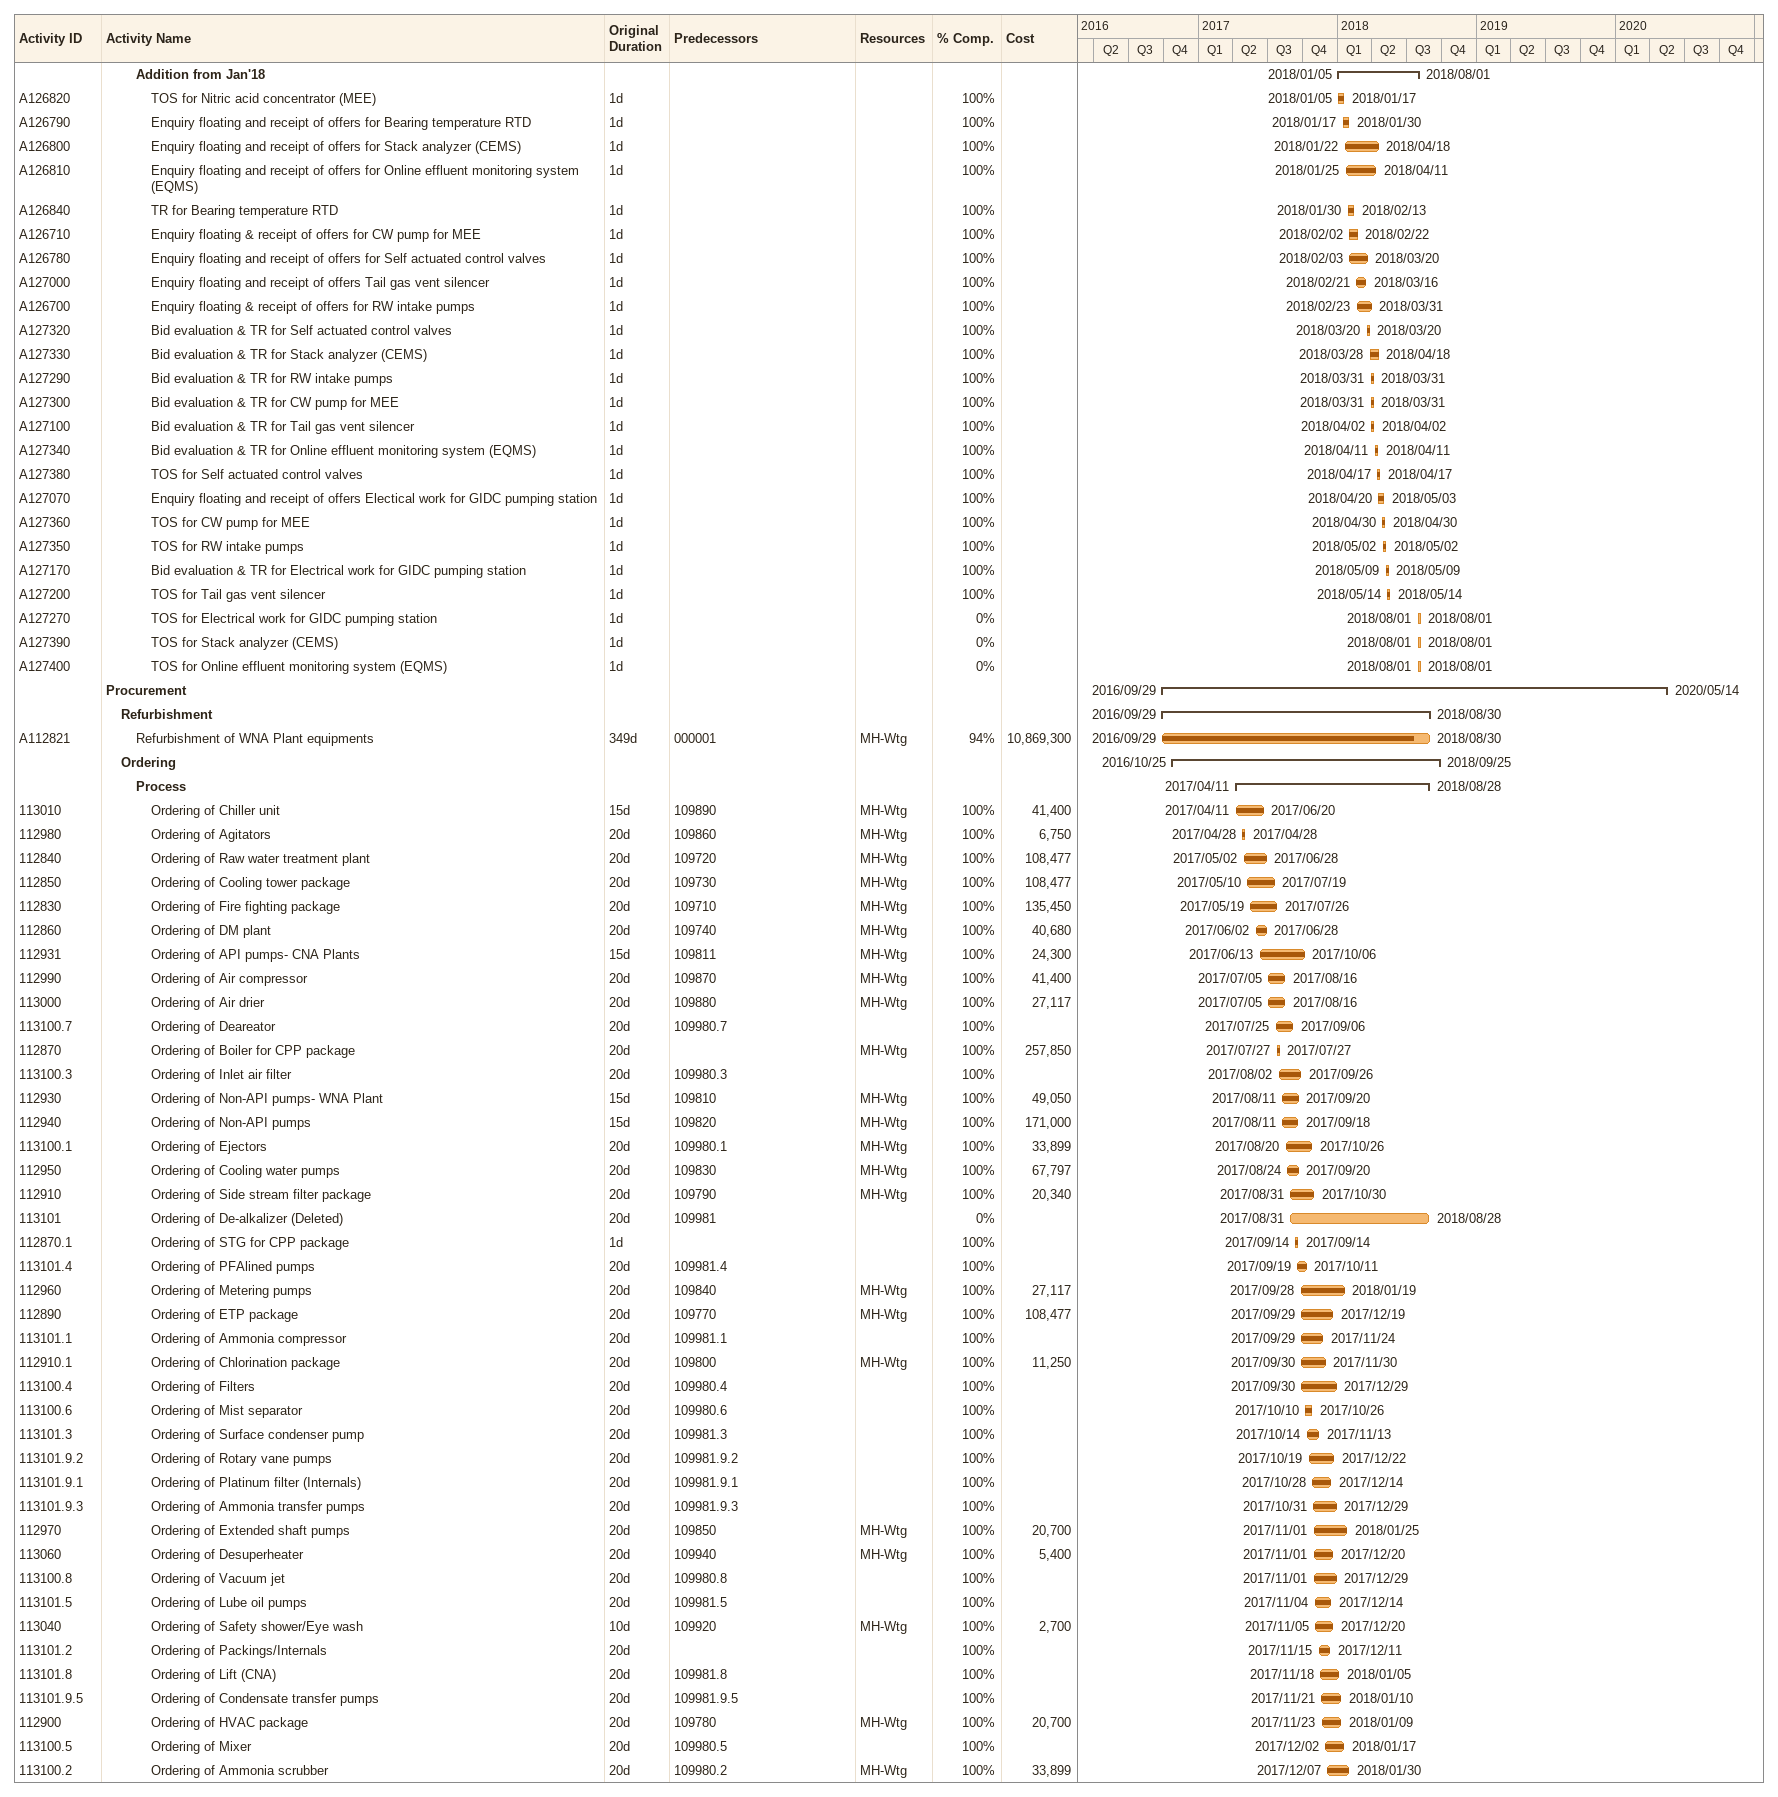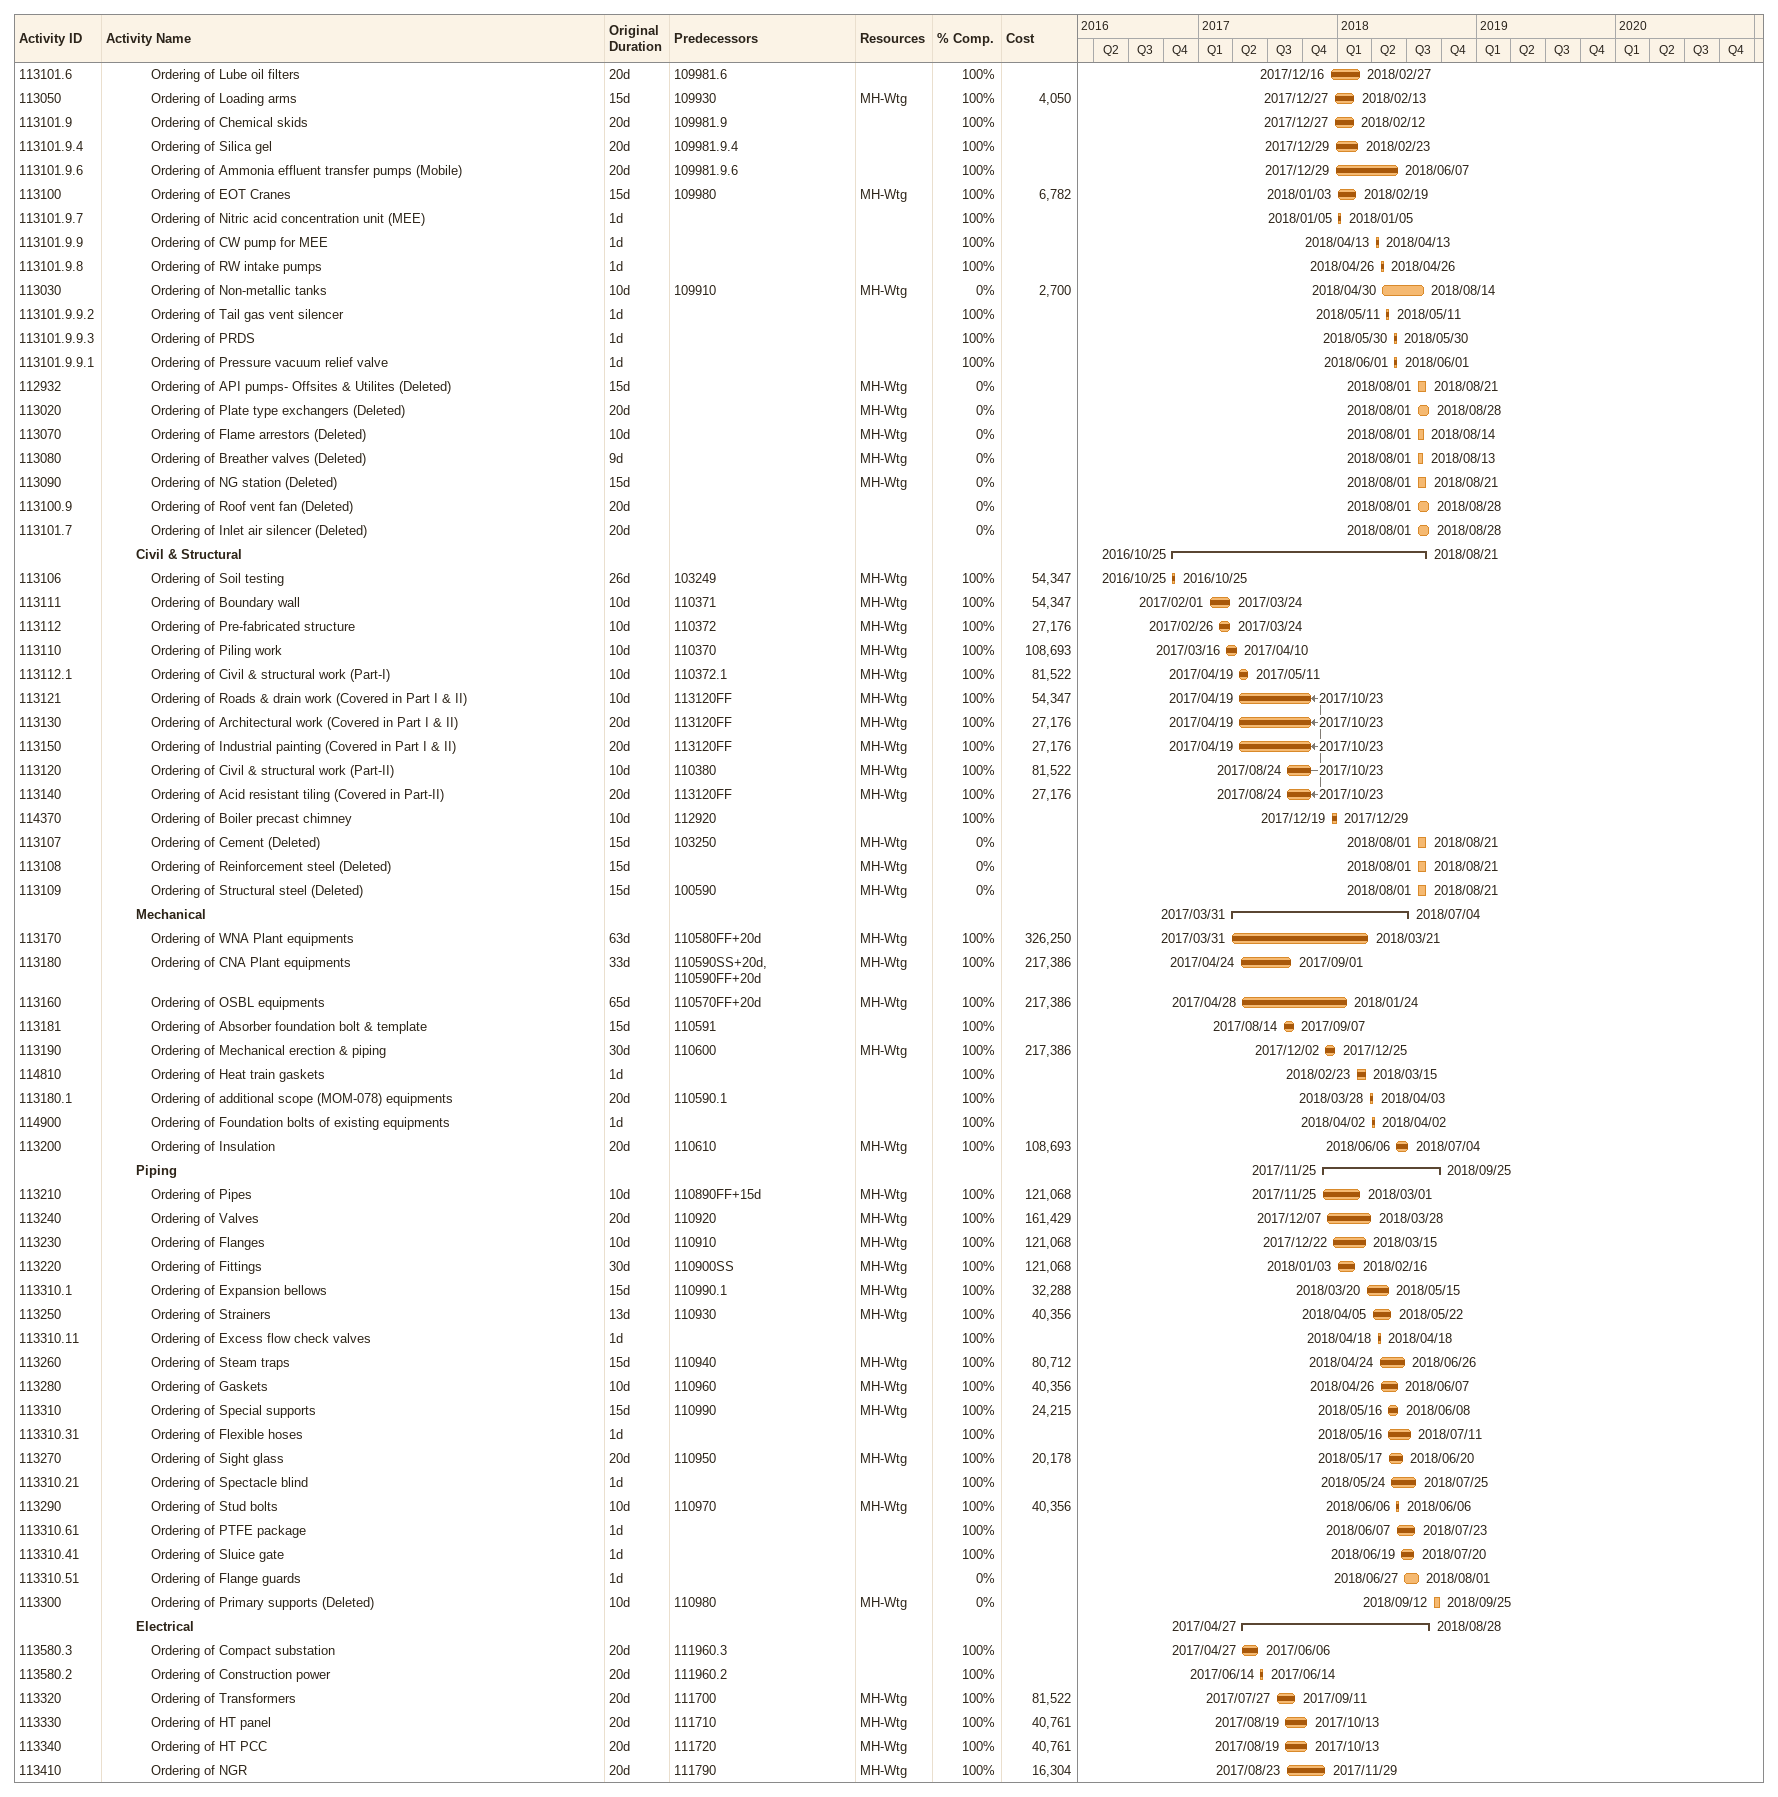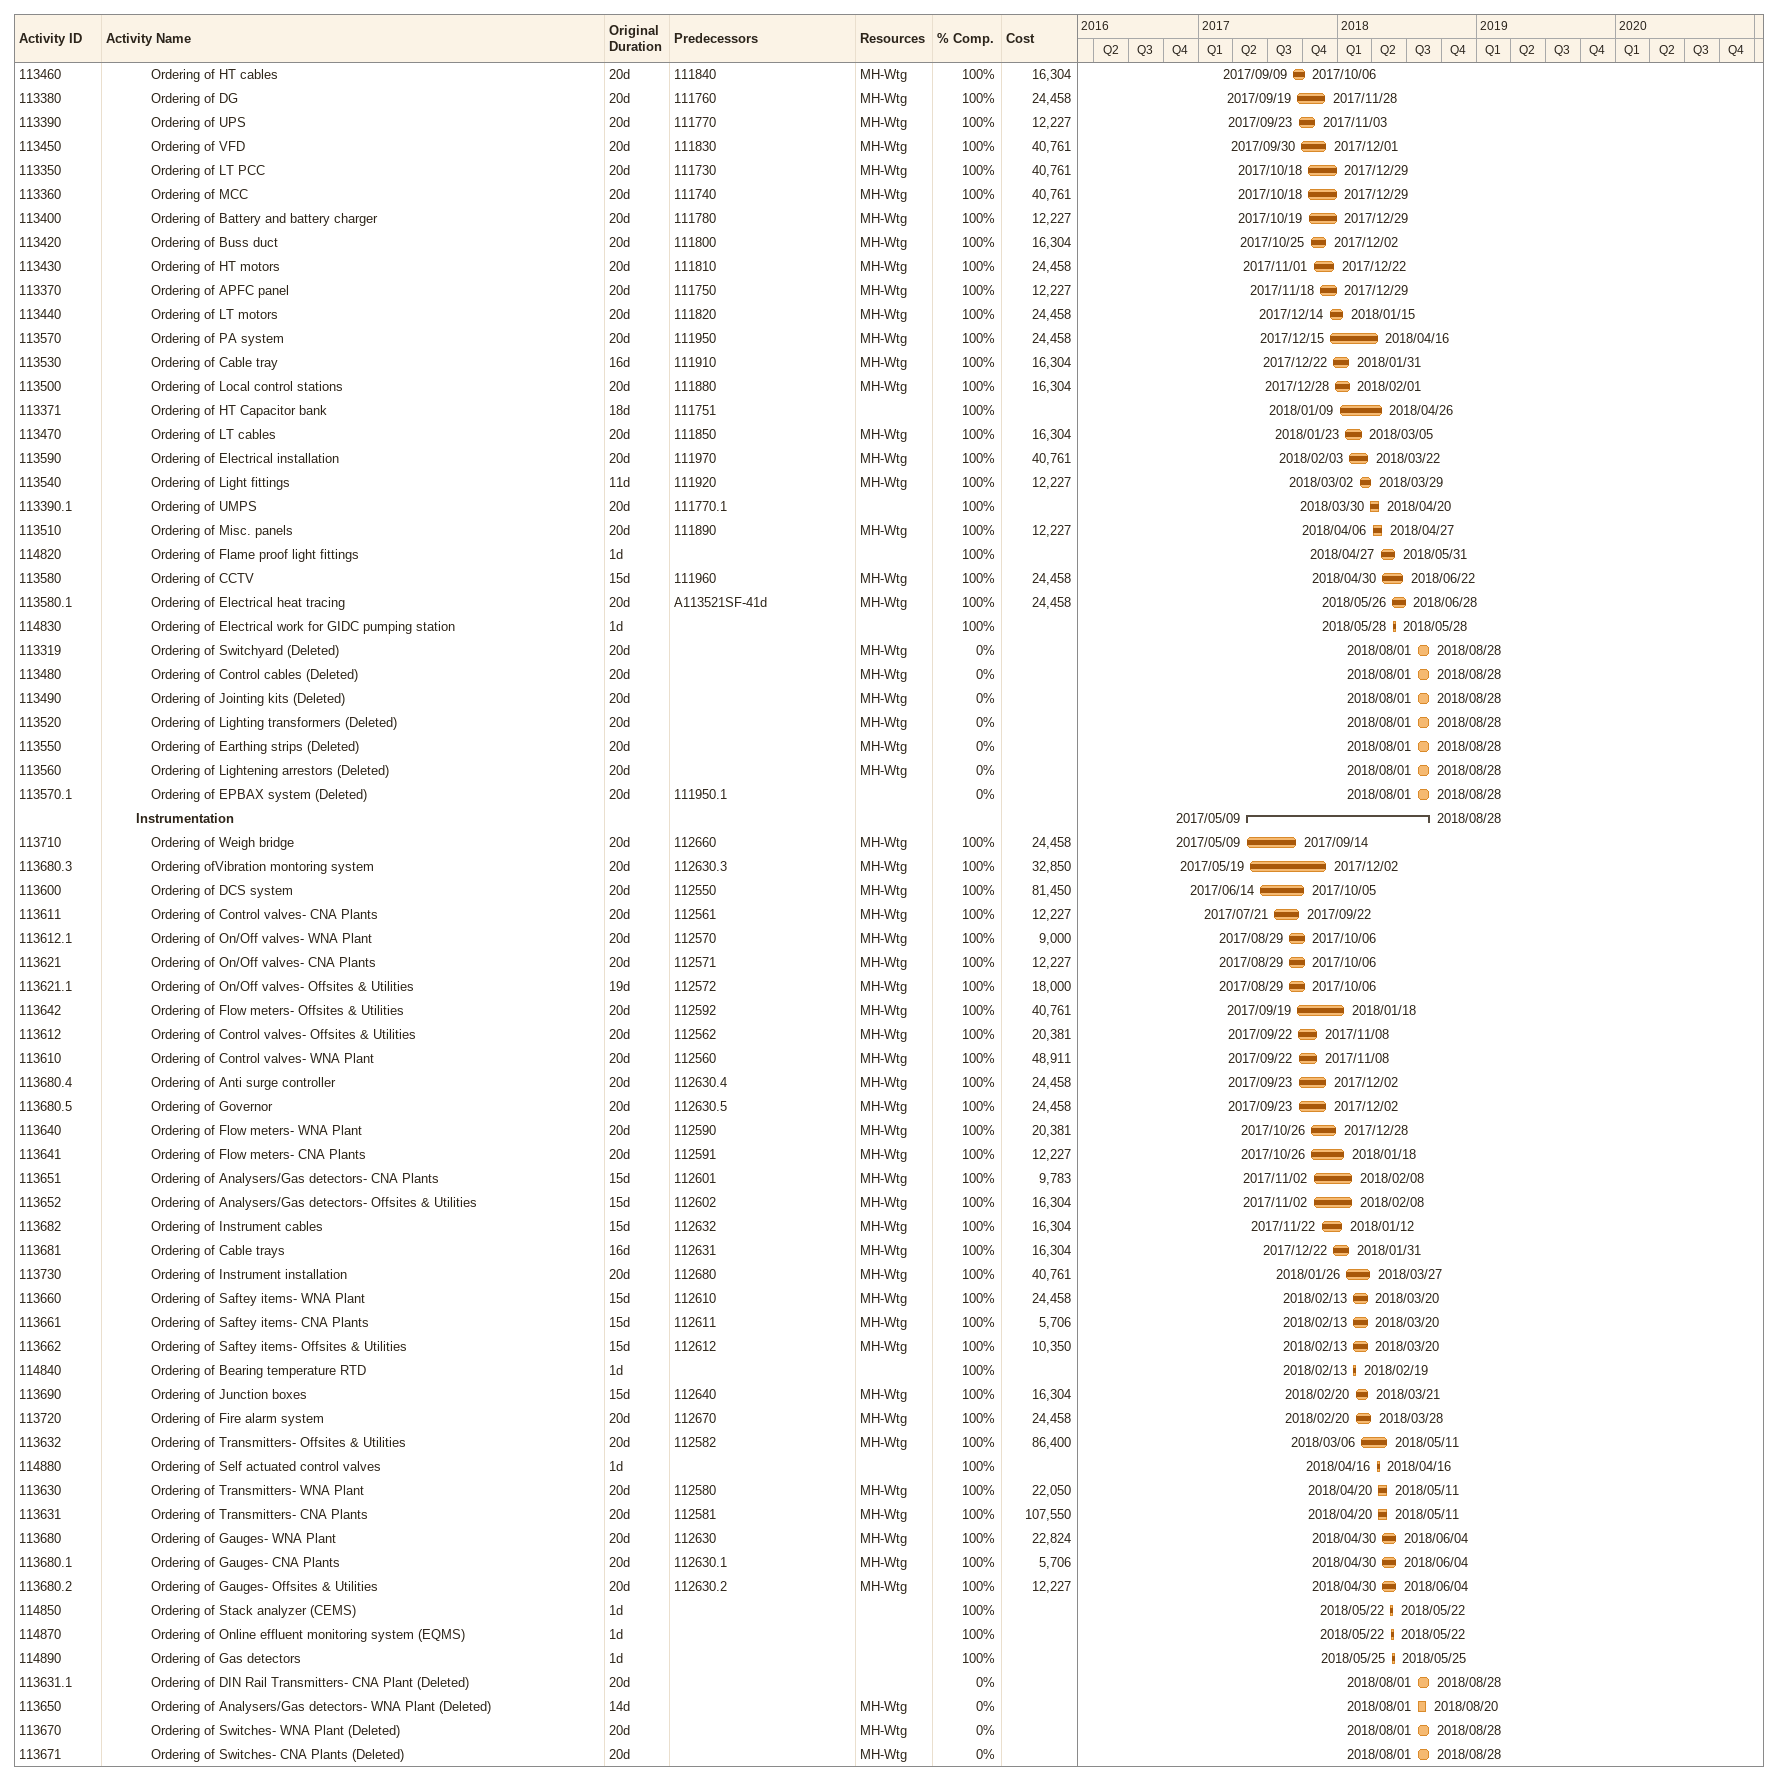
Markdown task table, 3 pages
| ID | Level | Task | Original duration | Start | Finish | Predecessors | Resources | % complete | Cost |
|---|---|---|---|---|---|---|---|---|---|
|  | 3 | **Addition from Jan'18** |  | 2018-01-05 | 2018-08-01 |  |  |  |  |
| A126820 | 4 | TOS for Nitric acid concentrator (MEE) | 1d | 2018-01-05 | 2018-01-17 |  |  | 100 |  |
| A126790 | 4 | Enquiry floating and receipt of offers for Bearing temperature RTD | 1d | 2018-01-17 | 2018-01-30 |  |  | 100 |  |
| A126800 | 4 | Enquiry floating and receipt of offers for Stack analyzer (CEMS) | 1d | 2018-01-22 | 2018-04-18 |  |  | 100 |  |
| A126810 | 4 | Enquiry floating and receipt of offers for Online effluent monitoring system (EQMS) | 1d | 2018-01-25 | 2018-04-11 |  |  | 100 |  |
| A126840 | 4 | TR for Bearing temperature RTD | 1d | 2018-01-30 | 2018-02-13 |  |  | 100 |  |
| A126710 | 4 | Enquiry floating & receipt of offers for CW pump for MEE | 1d | 2018-02-02 | 2018-02-22 |  |  | 100 |  |
| A126780 | 4 | Enquiry floating and receipt of offers for Self actuated control valves | 1d | 2018-02-03 | 2018-03-20 |  |  | 100 |  |
| A127000 | 4 | Enquiry floating and receipt of offers Tail gas vent silencer | 1d | 2018-02-21 | 2018-03-16 |  |  | 100 |  |
| A126700 | 4 | Enquiry floating & receipt of offers for RW intake pumps | 1d | 2018-02-23 | 2018-03-31 |  |  | 100 |  |
| A127320 | 4 | Bid evaluation & TR for Self actuated control valves | 1d | 2018-03-20 | 2018-03-20 |  |  | 100 |  |
| A127330 | 4 | Bid evaluation & TR for Stack analyzer (CEMS) | 1d | 2018-03-28 | 2018-04-18 |  |  | 100 |  |
| A127290 | 4 | Bid evaluation & TR for RW intake pumps | 1d | 2018-03-31 | 2018-03-31 |  |  | 100 |  |
| A127300 | 4 | Bid evaluation & TR for CW pump for MEE | 1d | 2018-03-31 | 2018-03-31 |  |  | 100 |  |
| A127100 | 4 | Bid evaluation & TR for Tail gas vent silencer | 1d | 2018-04-02 | 2018-04-02 |  |  | 100 |  |
| A127340 | 4 | Bid evaluation & TR for Online effluent monitoring system (EQMS) | 1d | 2018-04-11 | 2018-04-11 |  |  | 100 |  |
| A127380 | 4 | TOS for Self actuated control valves | 1d | 2018-04-17 | 2018-04-17 |  |  | 100 |  |
| A127070 | 4 | Enquiry floating and receipt of offers Electical work for GIDC pumping station | 1d | 2018-04-20 | 2018-05-03 |  |  | 100 |  |
| A127360 | 4 | TOS for CW pump for MEE | 1d | 2018-04-30 | 2018-04-30 |  |  | 100 |  |
| A127350 | 4 | TOS for RW intake pumps | 1d | 2018-05-02 | 2018-05-02 |  |  | 100 |  |
| A127170 | 4 | Bid evaluation & TR for Electrical work for GIDC pumping station | 1d | 2018-05-09 | 2018-05-09 |  |  | 100 |  |
| A127200 | 4 | TOS for Tail gas vent silencer | 1d | 2018-05-14 | 2018-05-14 |  |  | 100 |  |
| A127270 | 4 | TOS for Electrical work for GIDC pumping station | 1d | 2018-08-01 | 2018-08-01 |  |  | 0 |  |
| A127390 | 4 | TOS for Stack analyzer (CEMS) | 1d | 2018-08-01 | 2018-08-01 |  |  | 0 |  |
| A127400 | 4 | TOS for Online effluent monitoring system (EQMS) | 1d | 2018-08-01 | 2018-08-01 |  |  | 0 |  |
|  | 1 | **Procurement** |  | 2016-09-29 | 2020-05-14 |  |  |  |  |
|  | 2 | **Refurbishment** |  | 2016-09-29 | 2018-08-30 |  |  |  |  |
| A112821 | 3 | Refurbishment of WNA Plant equipments | 349d | 2016-09-29 | 2018-08-30 | 000001 | MH-Wtg | 94 | 10869300 |
|  | 2 | **Ordering** |  | 2016-10-25 | 2018-09-25 |  |  |  |  |
|  | 3 | **Process** |  | 2017-04-11 | 2018-08-28 |  |  |  |  |
| 113010 | 4 | Ordering of Chiller unit | 15d | 2017-04-11 | 2017-06-20 | 109890 | MH-Wtg | 100 | 41400 |
| 112980 | 4 | Ordering of Agitators | 20d | 2017-04-28 | 2017-04-28 | 109860 | MH-Wtg | 100 | 6750 |
| 112840 | 4 | Ordering of Raw water treatment plant | 20d | 2017-05-02 | 2017-06-28 | 109720 | MH-Wtg | 100 | 108477 |
| 112850 | 4 | Ordering of Cooling tower package | 20d | 2017-05-10 | 2017-07-19 | 109730 | MH-Wtg | 100 | 108477 |
| 112830 | 4 | Ordering of Fire fighting package | 20d | 2017-05-19 | 2017-07-26 | 109710 | MH-Wtg | 100 | 135450 |
| 112860 | 4 | Ordering of DM plant | 20d | 2017-06-02 | 2017-06-28 | 109740 | MH-Wtg | 100 | 40680 |
| 112931 | 4 | Ordering of API pumps- CNA Plants | 15d | 2017-06-13 | 2017-10-06 | 109811 | MH-Wtg | 100 | 24300 |
| 112990 | 4 | Ordering of Air compressor | 20d | 2017-07-05 | 2017-08-16 | 109870 | MH-Wtg | 100 | 41400 |
| 113000 | 4 | Ordering of Air drier | 20d | 2017-07-05 | 2017-08-16 | 109880 | MH-Wtg | 100 | 27117 |
| 113100.7 | 4 | Ordering of Deareator | 20d | 2017-07-25 | 2017-09-06 | 109980.7 |  | 100 |  |
| 112870 | 4 | Ordering of Boiler for CPP package | 20d | 2017-07-27 | 2017-07-27 |  | MH-Wtg | 100 | 257850 |
| 113100.3 | 4 | Ordering of Inlet air filter | 20d | 2017-08-02 | 2017-09-26 | 109980.3 |  | 100 |  |
| 112930 | 4 | Ordering of Non-API pumps- WNA Plant | 15d | 2017-08-11 | 2017-09-20 | 109810 | MH-Wtg | 100 | 49050 |
| 112940 | 4 | Ordering of Non-API pumps | 15d | 2017-08-11 | 2017-09-18 | 109820 | MH-Wtg | 100 | 171000 |
| 113100.1 | 4 | Ordering of Ejectors | 20d | 2017-08-20 | 2017-10-26 | 109980.1 | MH-Wtg | 100 | 33899 |
| 112950 | 4 | Ordering of Cooling water pumps | 20d | 2017-08-24 | 2017-09-20 | 109830 | MH-Wtg | 100 | 67797 |
| 112910 | 4 | Ordering of Side stream filter package | 20d | 2017-08-31 | 2017-10-30 | 109790 | MH-Wtg | 100 | 20340 |
| 113101 | 4 | Ordering of De-alkalizer (Deleted) | 20d | 2017-08-31 | 2018-08-28 | 109981 |  | 0 |  |
| 112870.1 | 4 | Ordering of STG for CPP package | 1d | 2017-09-14 | 2017-09-14 |  |  | 100 |  |
| 113101.4 | 4 | Ordering of PFAlined pumps | 20d | 2017-09-19 | 2017-10-11 | 109981.4 |  | 100 |  |
| 112960 | 4 | Ordering of Metering pumps | 20d | 2017-09-28 | 2018-01-19 | 109840 | MH-Wtg | 100 | 27117 |
| 112890 | 4 | Ordering of ETP package | 20d | 2017-09-29 | 2017-12-19 | 109770 | MH-Wtg | 100 | 108477 |
| 113101.1 | 4 | Ordering of Ammonia compressor | 20d | 2017-09-29 | 2017-11-24 | 109981.1 |  | 100 |  |
| 112910.1 | 4 | Ordering of Chlorination package | 20d | 2017-09-30 | 2017-11-30 | 109800 | MH-Wtg | 100 | 11250 |
| 113100.4 | 4 | Ordering of Filters | 20d | 2017-09-30 | 2017-12-29 | 109980.4 |  | 100 |  |
| 113100.6 | 4 | Ordering of Mist separator | 20d | 2017-10-10 | 2017-10-26 | 109980.6 |  | 100 |  |
| 113101.3 | 4 | Ordering of Surface condenser pump | 20d | 2017-10-14 | 2017-11-13 | 109981.3 |  | 100 |  |
| 113101.9.2 | 4 | Ordering of Rotary vane pumps | 20d | 2017-10-19 | 2017-12-22 | 109981.9.2 |  | 100 |  |
| 113101.9.1 | 4 | Ordering of Platinum filter (Internals) | 20d | 2017-10-28 | 2017-12-14 | 109981.9.1 |  | 100 |  |
| 113101.9.3 | 4 | Ordering of Ammonia transfer pumps | 20d | 2017-10-31 | 2017-12-29 | 109981.9.3 |  | 100 |  |
| 112970 | 4 | Ordering of Extended shaft pumps | 20d | 2017-11-01 | 2018-01-25 | 109850 | MH-Wtg | 100 | 20700 |
| 113060 | 4 | Ordering of Desuperheater | 20d | 2017-11-01 | 2017-12-20 | 109940 | MH-Wtg | 100 | 5400 |
| 113100.8 | 4 | Ordering of Vacuum jet | 20d | 2017-11-01 | 2017-12-29 | 109980.8 |  | 100 |  |
| 113101.5 | 4 | Ordering of Lube oil pumps | 20d | 2017-11-04 | 2017-12-14 | 109981.5 |  | 100 |  |
| 113040 | 4 | Ordering of Safety shower/Eye wash | 10d | 2017-11-05 | 2017-12-20 | 109920 | MH-Wtg | 100 | 2700 |
| 113101.2 | 4 | Ordering of Packings/Internals | 20d | 2017-11-15 | 2017-12-11 |  |  | 100 |  |
| 113101.8 | 4 | Ordering of Lift (CNA) | 20d | 2017-11-18 | 2018-01-05 | 109981.8 |  | 100 |  |
| 113101.9.5 | 4 | Ordering of Condensate transfer pumps | 20d | 2017-11-21 | 2018-01-10 | 109981.9.5 |  | 100 |  |
| 112900 | 4 | Ordering of HVAC package | 20d | 2017-11-23 | 2018-01-09 | 109780 | MH-Wtg | 100 | 20700 |
| 113100.5 | 4 | Ordering of Mixer | 20d | 2017-12-02 | 2018-01-17 | 109980.5 |  | 100 |  |
| 113100.2 | 4 | Ordering of Ammonia scrubber | 20d | 2017-12-07 | 2018-01-30 | 109980.2 | MH-Wtg | 100 | 33899 |
| 113101.6 | 4 | Ordering of Lube oil filters | 20d | 2017-12-16 | 2018-02-27 | 109981.6 |  | 100 |  |
| 113050 | 4 | Ordering of Loading arms | 15d | 2017-12-27 | 2018-02-13 | 109930 | MH-Wtg | 100 | 4050 |
| 113101.9 | 4 | Ordering of Chemical skids | 20d | 2017-12-27 | 2018-02-12 | 109981.9 |  | 100 |  |
| 113101.9.4 | 4 | Ordering of Silica gel | 20d | 2017-12-29 | 2018-02-23 | 109981.9.4 |  | 100 |  |
| 113101.9.6 | 4 | Ordering of Ammonia effluent transfer pumps (Mobile) | 20d | 2017-12-29 | 2018-06-07 | 109981.9.6 |  | 100 |  |
| 113100 | 4 | Ordering of EOT Cranes | 15d | 2018-01-03 | 2018-02-19 | 109980 | MH-Wtg | 100 | 6782 |
| 113101.9.7 | 4 | Ordering of Nitric acid concentration unit (MEE) | 1d | 2018-01-05 | 2018-01-05 |  |  | 100 |  |
| 113101.9.9 | 4 | Ordering of CW pump for MEE | 1d | 2018-04-13 | 2018-04-13 |  |  | 100 |  |
| 113101.9.8 | 4 | Ordering of RW intake pumps | 1d | 2018-04-26 | 2018-04-26 |  |  | 100 |  |
| 113030 | 4 | Ordering of Non-metallic tanks | 10d | 2018-04-30 | 2018-08-14 | 109910 | MH-Wtg | 0 | 2700 |
| 113101.9.9.2 | 4 | Ordering of Tail gas vent silencer | 1d | 2018-05-11 | 2018-05-11 |  |  | 100 |  |
| 113101.9.9.3 | 4 | Ordering of PRDS | 1d | 2018-05-30 | 2018-05-30 |  |  | 100 |  |
| 113101.9.9.1 | 4 | Ordering of Pressure vacuum relief valve | 1d | 2018-06-01 | 2018-06-01 |  |  | 100 |  |
| 112932 | 4 | Ordering of API pumps- Offsites & Utilites (Deleted) | 15d | 2018-08-01 | 2018-08-21 |  | MH-Wtg | 0 |  |
| 113020 | 4 | Ordering of Plate type exchangers (Deleted) | 20d | 2018-08-01 | 2018-08-28 |  | MH-Wtg | 0 |  |
| 113070 | 4 | Ordering of Flame arrestors (Deleted) | 10d | 2018-08-01 | 2018-08-14 |  | MH-Wtg | 0 |  |
| 113080 | 4 | Ordering of Breather valves (Deleted) | 9d | 2018-08-01 | 2018-08-13 |  | MH-Wtg | 0 |  |
| 113090 | 4 | Ordering of NG station (Deleted) | 15d | 2018-08-01 | 2018-08-21 |  | MH-Wtg | 0 |  |
| 113100.9 | 4 | Ordering of Roof vent fan (Deleted) | 20d | 2018-08-01 | 2018-08-28 |  |  | 0 |  |
| 113101.7 | 4 | Ordering of Inlet air silencer (Deleted) | 20d | 2018-08-01 | 2018-08-28 |  |  | 0 |  |
|  | 3 | **Civil & Structural** |  | 2016-10-25 | 2018-08-21 |  |  |  |  |
| 113106 | 4 | Ordering of Soil testing | 26d | 2016-10-25 | 2016-10-25 | 103249 | MH-Wtg | 100 | 54347 |
| 113111 | 4 | Ordering of Boundary wall | 10d | 2017-02-01 | 2017-03-24 | 110371 | MH-Wtg | 100 | 54347 |
| 113112 | 4 | Ordering of Pre-fabricated structure | 10d | 2017-02-26 | 2017-03-24 | 110372 | MH-Wtg | 100 | 27176 |
| 113110 | 4 | Ordering of Piling work | 10d | 2017-03-16 | 2017-04-10 | 110370 | MH-Wtg | 100 | 108693 |
| 113112.1 | 4 | Ordering of Civil & structural work (Part-I) | 10d | 2017-04-19 | 2017-05-11 | 110372.1 | MH-Wtg | 100 | 81522 |
| 113121 | 4 | Ordering of Roads & drain work (Covered in Part I & II) | 10d | 2017-04-19 | 2017-10-23 | 113120FF | MH-Wtg | 100 | 54347 |
| 113130 | 4 | Ordering of Architectural work (Covered in Part I & II) | 20d | 2017-04-19 | 2017-10-23 | 113120FF | MH-Wtg | 100 | 27176 |
| 113150 | 4 | Ordering of Industrial painting (Covered in Part I & II) | 20d | 2017-04-19 | 2017-10-23 | 113120FF | MH-Wtg | 100 | 27176 |
| 113120 | 4 | Ordering of Civil & structural work (Part-II) | 10d | 2017-08-24 | 2017-10-23 | 110380 | MH-Wtg | 100 | 81522 |
| 113140 | 4 | Ordering of Acid resistant tiling (Covered in Part-II) | 20d | 2017-08-24 | 2017-10-23 | 113120FF | MH-Wtg | 100 | 27176 |
| 114370 | 4 | Ordering of Boiler precast chimney | 10d | 2017-12-19 | 2017-12-29 | 112920 |  | 100 |  |
| 113107 | 4 | Ordering of Cement (Deleted) | 15d | 2018-08-01 | 2018-08-21 | 103250 | MH-Wtg | 0 |  |
| 113108 | 4 | Ordering of Reinforcement steel (Deleted) | 15d | 2018-08-01 | 2018-08-21 |  | MH-Wtg | 0 |  |
| 113109 | 4 | Ordering of Structural steel (Deleted) | 15d | 2018-08-01 | 2018-08-21 | 100590 | MH-Wtg | 0 |  |
|  | 3 | **Mechanical** |  | 2017-03-31 | 2018-07-04 |  |  |  |  |
| 113170 | 4 | Ordering of WNA Plant equipments | 63d | 2017-03-31 | 2018-03-21 | 110580FF+20d | MH-Wtg | 100 | 326250 |
| 113180 | 4 | Ordering of CNA Plant equipments | 33d | 2017-04-24 | 2017-09-01 | 110590SS+20d, 110590FF+20d | MH-Wtg | 100 | 217386 |
| 113160 | 4 | Ordering of OSBL equipments | 65d | 2017-04-28 | 2018-01-24 | 110570FF+20d | MH-Wtg | 100 | 217386 |
| 113181 | 4 | Ordering of Absorber foundation bolt & template | 15d | 2017-08-14 | 2017-09-07 | 110591 |  | 100 |  |
| 113190 | 4 | Ordering of Mechanical erection & piping | 30d | 2017-12-02 | 2017-12-25 | 110600 | MH-Wtg | 100 | 217386 |
| 114810 | 4 | Ordering of Heat train gaskets | 1d | 2018-02-23 | 2018-03-15 |  |  | 100 |  |
| 113180.1 | 4 | Ordering of additional scope (MOM-078) equipments | 20d | 2018-03-28 | 2018-04-03 | 110590.1 |  | 100 |  |
| 114900 | 4 | Ordering of Foundation bolts of existing equipments | 1d | 2018-04-02 | 2018-04-02 |  |  | 100 |  |
| 113200 | 4 | Ordering of Insulation | 20d | 2018-06-06 | 2018-07-04 | 110610 | MH-Wtg | 100 | 108693 |
|  | 3 | **Piping** |  | 2017-11-25 | 2018-09-25 |  |  |  |  |
| 113210 | 4 | Ordering of Pipes | 10d | 2017-11-25 | 2018-03-01 | 110890FF+15d | MH-Wtg | 100 | 121068 |
| 113240 | 4 | Ordering of Valves | 20d | 2017-12-07 | 2018-03-28 | 110920 | MH-Wtg | 100 | 161429 |
| 113230 | 4 | Ordering of Flanges | 10d | 2017-12-22 | 2018-03-15 | 110910 | MH-Wtg | 100 | 121068 |
| 113220 | 4 | Ordering of Fittings | 30d | 2018-01-03 | 2018-02-16 | 110900SS | MH-Wtg | 100 | 121068 |
| 113310.1 | 4 | Ordering of Expansion bellows | 15d | 2018-03-20 | 2018-05-15 | 110990.1 | MH-Wtg | 100 | 32288 |
| 113250 | 4 | Ordering of Strainers | 13d | 2018-04-05 | 2018-05-22 | 110930 | MH-Wtg | 100 | 40356 |
| 113310.11 | 4 | Ordering of Excess flow check valves | 1d | 2018-04-18 | 2018-04-18 |  |  | 100 |  |
| 113260 | 4 | Ordering of Steam traps | 15d | 2018-04-24 | 2018-06-26 | 110940 | MH-Wtg | 100 | 80712 |
| 113280 | 4 | Ordering of Gaskets | 10d | 2018-04-26 | 2018-06-07 | 110960 | MH-Wtg | 100 | 40356 |
| 113310 | 4 | Ordering of Special supports | 15d | 2018-05-16 | 2018-06-08 | 110990 | MH-Wtg | 100 | 24215 |
| 113310.31 | 4 | Ordering of Flexible hoses | 1d | 2018-05-16 | 2018-07-11 |  |  | 100 |  |
| 113270 | 4 | Ordering of Sight glass | 20d | 2018-05-17 | 2018-06-20 | 110950 | MH-Wtg | 100 | 20178 |
| 113310.21 | 4 | Ordering of Spectacle blind | 1d | 2018-05-24 | 2018-07-25 |  |  | 100 |  |
| 113290 | 4 | Ordering of Stud bolts | 10d | 2018-06-06 | 2018-06-06 | 110970 | MH-Wtg | 100 | 40356 |
| 113310.61 | 4 | Ordering of PTFE package | 1d | 2018-06-07 | 2018-07-23 |  |  | 100 |  |
| 113310.41 | 4 | Ordering of Sluice gate | 1d | 2018-06-19 | 2018-07-20 |  |  | 100 |  |
| 113310.51 | 4 | Ordering of Flange guards | 1d | 2018-06-27 | 2018-08-01 |  |  | 0 |  |
| 113300 | 4 | Ordering of Primary supports (Deleted) | 10d | 2018-09-12 | 2018-09-25 | 110980 | MH-Wtg | 0 |  |
|  | 3 | **Electrical** |  | 2017-04-27 | 2018-08-28 |  |  |  |  |
| 113580.3 | 4 | Ordering of Compact substation | 20d | 2017-04-27 | 2017-06-06 | 111960.3 |  | 100 |  |
| 113580.2 | 4 | Ordering of Construction power | 20d | 2017-06-14 | 2017-06-14 | 111960.2 |  | 100 |  |
| 113320 | 4 | Ordering of Transformers | 20d | 2017-07-27 | 2017-09-11 | 111700 | MH-Wtg | 100 | 81522 |
| 113330 | 4 | Ordering of HT panel | 20d | 2017-08-19 | 2017-10-13 | 111710 | MH-Wtg | 100 | 40761 |
| 113340 | 4 | Ordering of HT PCC | 20d | 2017-08-19 | 2017-10-13 | 111720 | MH-Wtg | 100 | 40761 |
| 113410 | 4 | Ordering of NGR | 20d | 2017-08-23 | 2017-11-29 | 111790 | MH-Wtg | 100 | 16304 |
| 113460 | 4 | Ordering of HT cables | 20d | 2017-09-09 | 2017-10-06 | 111840 | MH-Wtg | 100 | 16304 |
| 113380 | 4 | Ordering of DG | 20d | 2017-09-19 | 2017-11-28 | 111760 | MH-Wtg | 100 | 24458 |
| 113390 | 4 | Ordering of UPS | 20d | 2017-09-23 | 2017-11-03 | 111770 | MH-Wtg | 100 | 12227 |
| 113450 | 4 | Ordering of VFD | 20d | 2017-09-30 | 2017-12-01 | 111830 | MH-Wtg | 100 | 40761 |
| 113350 | 4 | Ordering of LT PCC | 20d | 2017-10-18 | 2017-12-29 | 111730 | MH-Wtg | 100 | 40761 |
| 113360 | 4 | Ordering of MCC | 20d | 2017-10-18 | 2017-12-29 | 111740 | MH-Wtg | 100 | 40761 |
| 113400 | 4 | Ordering of Battery and battery charger | 20d | 2017-10-19 | 2017-12-29 | 111780 | MH-Wtg | 100 | 12227 |
| 113420 | 4 | Ordering of Buss duct | 20d | 2017-10-25 | 2017-12-02 | 111800 | MH-Wtg | 100 | 16304 |
| 113430 | 4 | Ordering of HT motors | 20d | 2017-11-01 | 2017-12-22 | 111810 | MH-Wtg | 100 | 24458 |
| 113370 | 4 | Ordering of APFC panel | 20d | 2017-11-18 | 2017-12-29 | 111750 | MH-Wtg | 100 | 12227 |
| 113440 | 4 | Ordering of LT motors | 20d | 2017-12-14 | 2018-01-15 | 111820 | MH-Wtg | 100 | 24458 |
| 113570 | 4 | Ordering of PA system | 20d | 2017-12-15 | 2018-04-16 | 111950 | MH-Wtg | 100 | 24458 |
| 113530 | 4 | Ordering of Cable tray | 16d | 2017-12-22 | 2018-01-31 | 111910 | MH-Wtg | 100 | 16304 |
| 113500 | 4 | Ordering of Local control stations | 20d | 2017-12-28 | 2018-02-01 | 111880 | MH-Wtg | 100 | 16304 |
| 113371 | 4 | Ordering of HT Capacitor bank | 18d | 2018-01-09 | 2018-04-26 | 111751 |  | 100 |  |
| 113470 | 4 | Ordering of LT cables | 20d | 2018-01-23 | 2018-03-05 | 111850 | MH-Wtg | 100 | 16304 |
| 113590 | 4 | Ordering of Electrical installation | 20d | 2018-02-03 | 2018-03-22 | 111970 | MH-Wtg | 100 | 40761 |
| 113540 | 4 | Ordering of Light fittings | 11d | 2018-03-02 | 2018-03-29 | 111920 | MH-Wtg | 100 | 12227 |
| 113390.1 | 4 | Ordering of UMPS | 20d | 2018-03-30 | 2018-04-20 | 111770.1 |  | 100 |  |
| 113510 | 4 | Ordering of Misc. panels | 20d | 2018-04-06 | 2018-04-27 | 111890 | MH-Wtg | 100 | 12227 |
| 114820 | 4 | Ordering of Flame proof light fittings | 1d | 2018-04-27 | 2018-05-31 |  |  | 100 |  |
| 113580 | 4 | Ordering of CCTV | 15d | 2018-04-30 | 2018-06-22 | 111960 | MH-Wtg | 100 | 24458 |
| 113580.1 | 4 | Ordering of Electrical heat tracing | 20d | 2018-05-26 | 2018-06-28 | A113521SF-41d | MH-Wtg | 100 | 24458 |
| 114830 | 4 | Ordering of Electrical work for GIDC pumping station | 1d | 2018-05-28 | 2018-05-28 |  |  | 100 |  |
| 113319 | 4 | Ordering of Switchyard (Deleted) | 20d | 2018-08-01 | 2018-08-28 |  | MH-Wtg | 0 |  |
| 113480 | 4 | Ordering of Control cables (Deleted) | 20d | 2018-08-01 | 2018-08-28 |  | MH-Wtg | 0 |  |
| 113490 | 4 | Ordering of Jointing kits (Deleted) | 20d | 2018-08-01 | 2018-08-28 |  | MH-Wtg | 0 |  |
| 113520 | 4 | Ordering of Lighting transformers (Deleted) | 20d | 2018-08-01 | 2018-08-28 |  | MH-Wtg | 0 |  |
| 113550 | 4 | Ordering of Earthing strips (Deleted) | 20d | 2018-08-01 | 2018-08-28 |  | MH-Wtg | 0 |  |
| 113560 | 4 | Ordering of Lightening arrestors (Deleted) | 20d | 2018-08-01 | 2018-08-28 |  | MH-Wtg | 0 |  |
| 113570.1 | 4 | Ordering of EPBAX system (Deleted) | 20d | 2018-08-01 | 2018-08-28 | 111950.1 |  | 0 |  |
|  | 3 | **Instrumentation** |  | 2017-05-09 | 2018-08-28 |  |  |  |  |
| 113710 | 4 | Ordering of Weigh bridge | 20d | 2017-05-09 | 2017-09-14 | 112660 | MH-Wtg | 100 | 24458 |
| 113680.3 | 4 | Ordering ofVibration montoring system | 20d | 2017-05-19 | 2017-12-02 | 112630.3 | MH-Wtg | 100 | 32850 |
| 113600 | 4 | Ordering of DCS system | 20d | 2017-06-14 | 2017-10-05 | 112550 | MH-Wtg | 100 | 81450 |
| 113611 | 4 | Ordering of Control valves- CNA Plants | 20d | 2017-07-21 | 2017-09-22 | 112561 | MH-Wtg | 100 | 12227 |
| 113612.1 | 4 | Ordering of On/Off valves- WNA Plant | 20d | 2017-08-29 | 2017-10-06 | 112570 | MH-Wtg | 100 | 9000 |
| 113621 | 4 | Ordering of On/Off valves- CNA Plants | 20d | 2017-08-29 | 2017-10-06 | 112571 | MH-Wtg | 100 | 12227 |
| 113621.1 | 4 | Ordering of On/Off valves- Offsites & Utilities | 19d | 2017-08-29 | 2017-10-06 | 112572 | MH-Wtg | 100 | 18000 |
| 113642 | 4 | Ordering of Flow meters- Offsites & Utilities | 20d | 2017-09-19 | 2018-01-18 | 112592 | MH-Wtg | 100 | 40761 |
| 113612 | 4 | Ordering of Control valves- Offsites & Utilities | 20d | 2017-09-22 | 2017-11-08 | 112562 | MH-Wtg | 100 | 20381 |
| 113610 | 4 | Ordering of Control valves- WNA Plant | 20d | 2017-09-22 | 2017-11-08 | 112560 | MH-Wtg | 100 | 48911 |
| 113680.4 | 4 | Ordering of Anti surge controller | 20d | 2017-09-23 | 2017-12-02 | 112630.4 | MH-Wtg | 100 | 24458 |
| 113680.5 | 4 | Ordering of Governor | 20d | 2017-09-23 | 2017-12-02 | 112630.5 | MH-Wtg | 100 | 24458 |
| 113640 | 4 | Ordering of Flow meters- WNA Plant | 20d | 2017-10-26 | 2017-12-28 | 112590 | MH-Wtg | 100 | 20381 |
| 113641 | 4 | Ordering of Flow meters- CNA Plants | 20d | 2017-10-26 | 2018-01-18 | 112591 | MH-Wtg | 100 | 12227 |
| 113651 | 4 | Ordering of Analysers/Gas detectors- CNA Plants | 15d | 2017-11-02 | 2018-02-08 | 112601 | MH-Wtg | 100 | 9783 |
| 113652 | 4 | Ordering of Analysers/Gas detectors- Offsites & Utilities | 15d | 2017-11-02 | 2018-02-08 | 112602 | MH-Wtg | 100 | 16304 |
| 113682 | 4 | Ordering of Instrument cables | 15d | 2017-11-22 | 2018-01-12 | 112632 | MH-Wtg | 100 | 16304 |
| 113681 | 4 | Ordering of Cable trays | 16d | 2017-12-22 | 2018-01-31 | 112631 | MH-Wtg | 100 | 16304 |
| 113730 | 4 | Ordering of Instrument installation | 20d | 2018-01-26 | 2018-03-27 | 112680 | MH-Wtg | 100 | 40761 |
| 113660 | 4 | Ordering of Saftey items- WNA Plant | 15d | 2018-02-13 | 2018-03-20 | 112610 | MH-Wtg | 100 | 24458 |
| 113661 | 4 | Ordering of Saftey items- CNA Plants | 15d | 2018-02-13 | 2018-03-20 | 112611 | MH-Wtg | 100 | 5706 |
| 113662 | 4 | Ordering of Saftey items- Offsites & Utilities | 15d | 2018-02-13 | 2018-03-20 | 112612 | MH-Wtg | 100 | 10350 |
| 114840 | 4 | Ordering of Bearing temperature RTD | 1d | 2018-02-13 | 2018-02-19 |  |  | 100 |  |
| 113690 | 4 | Ordering of Junction boxes | 15d | 2018-02-20 | 2018-03-21 | 112640 | MH-Wtg | 100 | 16304 |
| 113720 | 4 | Ordering of Fire alarm system | 20d | 2018-02-20 | 2018-03-28 | 112670 | MH-Wtg | 100 | 24458 |
| 113632 | 4 | Ordering of Transmitters- Offsites & Utilities | 20d | 2018-03-06 | 2018-05-11 | 112582 | MH-Wtg | 100 | 86400 |
| 114880 | 4 | Ordering of Self actuated control valves | 1d | 2018-04-16 | 2018-04-16 |  |  | 100 |  |
| 113630 | 4 | Ordering of Transmitters- WNA Plant | 20d | 2018-04-20 | 2018-05-11 | 112580 | MH-Wtg | 100 | 22050 |
| 113631 | 4 | Ordering of Transmitters- CNA Plants | 20d | 2018-04-20 | 2018-05-11 | 112581 | MH-Wtg | 100 | 107550 |
| 113680 | 4 | Ordering of Gauges- WNA Plant | 20d | 2018-04-30 | 2018-06-04 | 112630 | MH-Wtg | 100 | 22824 |
| 113680.1 | 4 | Ordering of Gauges- CNA Plants | 20d | 2018-04-30 | 2018-06-04 | 112630.1 | MH-Wtg | 100 | 5706 |
| 113680.2 | 4 | Ordering of Gauges- Offsites & Utilities | 20d | 2018-04-30 | 2018-06-04 | 112630.2 | MH-Wtg | 100 | 12227 |
| 114850 | 4 | Ordering of Stack analyzer (CEMS) | 1d | 2018-05-22 | 2018-05-22 |  |  | 100 |  |
| 114870 | 4 | Ordering of Online effluent monitoring system (EQMS) | 1d | 2018-05-22 | 2018-05-22 |  |  | 100 |  |
| 114890 | 4 | Ordering of Gas detectors | 1d | 2018-05-25 | 2018-05-25 |  |  | 100 |  |
| 113631.1 | 4 | Ordering of DIN Rail Transmitters- CNA Plant (Deleted) | 20d | 2018-08-01 | 2018-08-28 |  |  | 0 |  |
| 113650 | 4 | Ordering of Analysers/Gas detectors- WNA Plant (Deleted) | 14d | 2018-08-01 | 2018-08-20 |  | MH-Wtg | 0 |  |
| 113670 | 4 | Ordering of Switches- WNA Plant (Deleted) | 20d | 2018-08-01 | 2018-08-28 |  | MH-Wtg | 0 |  |
| 113671 | 4 | Ordering of Switches- CNA Plants (Deleted) | 20d | 2018-08-01 | 2018-08-28 |  | MH-Wtg | 0 |  |
